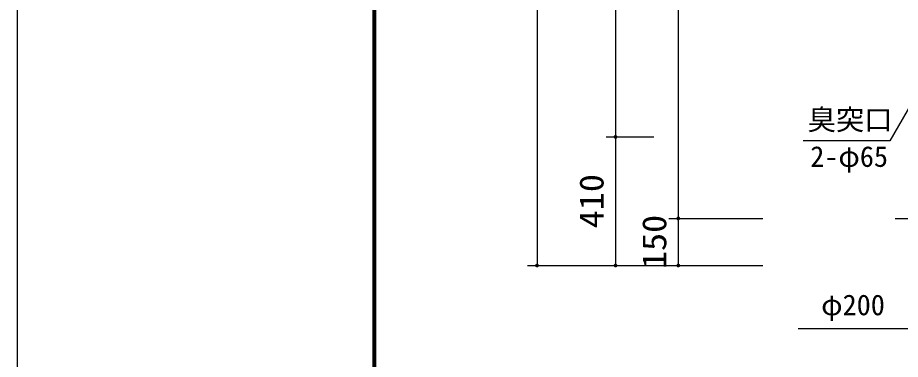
# Model space of a CAD drawing. Units: millimetres, scale not verified. Extents: x -8910 to 8910, y -6308 to 6308.
# Drawn here: x -8910 to -6097, y -377 to 713 of the extents above; entities that cross this region are included whole.
import ezdxf
from ezdxf.enums import TextEntityAlignment as Align

# ---------------------------------------------------------------- set-up
doc = ezdxf.new("R2010")
doc.units = ezdxf.units.MM
doc.header["$LTSCALE"] = 30
doc.linetypes.add('CHAIN2', pattern=[12, 9, -1, 1, -1])
for name, color, linetype, lineweight in [('0-1_製作', 5, 'Continuous', 25), ('0-2_08', 2, 'CHAIN2', 25), ('0-5_空気管', 3, 'Continuous', 25), ('0-A_寸法', 5, 'Continuous', 25), ('0-B_図面枠', 7, 'Continuous', 25), ('0-C_Axis_waku', 7, 'Continuous', 25)]:
    doc.layers.add(name, color=color, linetype=linetype, lineweight=lineweight)
doc.styles.add('ＭＳ ゴシック', font='')
doc.styles.get('ＭＳ ゴシック').set_extended_font_data('MS Gothic')

msp = doc.modelspace()

# ---------------------------------------------------------------- linework, layer by layer
at = {"layer": '0-1_製作', "color": 2}
for p, q in [((-6834.56, 72.42), (-6535.31, 72.42)), ((-7284.56, -77.58), (-6804.56, -77.58)), ((-6834.56, -77.58), (-6535.31, -77.58))]:
    msp.add_line(p, q, dxfattribs=at)
at = {"layer": '0-1_製作'}
for points in [[(-6810.55, 72.79), (-6804.56, 72.42), (-6810.56, 72.42)], [(-6804.56, 72.42), (-6810.51, 71.66), (-6810.56, 72.42)], [(-6810.46, 73.54), (-6804.56, 72.42), (-6810.55, 72.79)], [(-6804.56, 72.42), (-6810.37, 70.92), (-6810.51, 71.66)], [(-6810.27, 74.27), (-6804.56, 72.42), (-6810.46, 73.54)], [(-6804.56, 72.42), (-6810.14, 70.21), (-6810.37, 70.92)], [(-6809.99, 74.97), (-6804.56, 72.42), (-6810.27, 74.27)], [(-6804.56, 72.42), (-6809.82, 69.53), (-6810.14, 70.21)], [(-6809.63, 75.63), (-6804.56, 72.42), (-6809.99, 74.97)], [(-6804.56, 72.42), (-6809.42, 68.89), (-6809.82, 69.53)], [(-6809.18, 76.24), (-6804.56, 72.42), (-6809.63, 75.63)], [(-6804.56, 72.42), (-6808.94, 68.31), (-6809.42, 68.89)], [(-6808.67, 76.79), (-6804.56, 72.42), (-6809.18, 76.24)], [(-6804.56, 72.42), (-6808.39, 67.79), (-6808.94, 68.31)], [(-6808.09, 77.27), (-6804.56, 72.42), (-6808.67, 76.79)], [(-6804.56, 72.42), (-6807.78, 67.35), (-6808.39, 67.79)], [(-6807.45, 77.67), (-6804.56, 72.42), (-6808.09, 77.27)], [(-6804.56, 72.42), (-6807.12, 66.99), (-6807.78, 67.35)], [(-6806.77, 77.99), (-6804.56, 72.42), (-6807.45, 77.67)], [(-6804.56, 72.42), (-6806.42, 66.71), (-6807.12, 66.99)], [(-6806.05, 78.23), (-6804.56, 72.42), (-6806.77, 77.99)], [(-6804.56, 72.42), (-6805.69, 66.52), (-6806.42, 66.71)], [(-6805.31, 78.37), (-6804.56, 72.42), (-6806.05, 78.23)], [(-6804.56, 72.42), (-6804.94, 66.43), (-6805.69, 66.52)], [(-6804.56, 78.42), (-6804.56, 72.42), (-6805.31, 78.37)], [(-6804.56, 72.42), (-6804.56, 66.42), (-6804.94, 66.43)], [(-6804.18, 78.4), (-6804.56, 72.42), (-6804.56, 78.42)], [(-6804.18, 78.4), (-6798.56, 72.42), (-6804.56, 72.42)], [(-6798.56, 72.42), (-6804.56, 66.42), (-6804.56, 72.42)], [(-6798.56, 72.42), (-6803.81, 66.46), (-6804.56, 66.42)], [(-6803.44, 78.31), (-6798.56, 72.42), (-6804.18, 78.4)], [(-6798.56, 72.42), (-6803.07, 66.6), (-6803.81, 66.46)], [(-6802.71, 78.12), (-6798.56, 72.42), (-6803.44, 78.31)], [(-6798.56, 72.42), (-6802.35, 66.84), (-6803.07, 66.6)], [(-6802.01, 77.84), (-6798.56, 72.42), (-6802.71, 78.12)], [(-6798.56, 72.42), (-6801.67, 67.16), (-6802.35, 66.84)], [(-6801.35, 77.48), (-6798.56, 72.42), (-6802.01, 77.84)], [(-6798.56, 72.42), (-6801.04, 67.56), (-6801.67, 67.16)], [(-6800.74, 77.04), (-6798.56, 72.42), (-6801.35, 77.48)], [(-6798.56, 72.42), (-6800.45, 68.04), (-6801.04, 67.56)], [(-6800.19, 76.52), (-6798.56, 72.42), (-6800.74, 77.04)], [(-6798.56, 72.42), (-6799.94, 68.59), (-6800.45, 68.04)], [(-6799.71, 75.94), (-6798.56, 72.42), (-6800.19, 76.52)], [(-6798.56, 72.42), (-6799.5, 69.2), (-6799.94, 68.59)], [(-6799.3, 75.31), (-6798.56, 72.42), (-6799.71, 75.94)], [(-6798.56, 72.42), (-6799.13, 69.86), (-6799.5, 69.2)], [(-6798.98, 74.62), (-6798.56, 72.42), (-6799.3, 75.31)], [(-6798.56, 72.42), (-6798.86, 70.56), (-6799.13, 69.86)], [(-6798.75, 73.91), (-6798.56, 72.42), (-6798.98, 74.62)], [(-6798.56, 72.42), (-6798.67, 71.29), (-6798.86, 70.56)], [(-6798.61, 73.17), (-6798.56, 72.42), (-6798.75, 73.91)], [(-6798.56, 72.42), (-6798.57, 72.04), (-6798.67, 71.29)], [(-7260.55, -77.21), (-7254.56, -77.58), (-7260.56, -77.58)], [(-7254.56, -77.58), (-7260.51, -78.34), (-7260.56, -77.58)], [(-7260.46, -76.46), (-7254.56, -77.58), (-7260.55, -77.21)], [(-7254.56, -77.58), (-7260.37, -79.08), (-7260.51, -78.34)], [(-7260.27, -75.73), (-7254.56, -77.58), (-7260.46, -76.46)], [(-7254.56, -77.58), (-7260.14, -79.79), (-7260.37, -79.08)], [(-7259.99, -75.03), (-7254.56, -77.58), (-7260.27, -75.73)], [(-7254.56, -77.58), (-7259.82, -80.47), (-7260.14, -79.79)], [(-7259.63, -74.37), (-7254.56, -77.58), (-7259.99, -75.03)], [(-7254.56, -77.58), (-7259.42, -81.11), (-7259.82, -80.47)], [(-7259.18, -73.76), (-7254.56, -77.58), (-7259.63, -74.37)], [(-7254.56, -77.58), (-7258.94, -81.69), (-7259.42, -81.11)], [(-7258.67, -73.21), (-7254.56, -77.58), (-7259.18, -73.76)], [(-7254.56, -77.58), (-7258.39, -82.21), (-7258.94, -81.69)], [(-7258.09, -72.73), (-7254.56, -77.58), (-7258.67, -73.21)], [(-7254.56, -77.58), (-7257.78, -82.65), (-7258.39, -82.21)], [(-7257.45, -72.33), (-7254.56, -77.58), (-7258.09, -72.73)], [(-7254.56, -77.58), (-7257.12, -83.01), (-7257.78, -82.65)], [(-7256.77, -72.01), (-7254.56, -77.58), (-7257.45, -72.33)], [(-7254.56, -77.58), (-7256.42, -83.29), (-7257.12, -83.01)], [(-7256.05, -71.77), (-7254.56, -77.58), (-7256.77, -72.01)], [(-7254.56, -77.58), (-7255.69, -83.48), (-7256.42, -83.29)], [(-7255.31, -71.63), (-7254.56, -77.58), (-7256.05, -71.77)], [(-7254.56, -77.58), (-7254.94, -83.57), (-7255.69, -83.48)], [(-7254.56, -71.58), (-7254.56, -77.58), (-7255.31, -71.63)], [(-7254.56, -77.58), (-7254.56, -83.58), (-7254.94, -83.57)], [(-7254.56, -71.58), (-7248.56, -77.58), (-7254.56, -77.58)], [(-7254.18, -71.6), (-7248.56, -77.58), (-7254.56, -71.58)], [(-7254.56, -77.58), (-7253.81, -83.54), (-7254.56, -83.58)], [(-7248.56, -77.58), (-7253.81, -83.54), (-7254.56, -77.58)], [(-7253.44, -71.69), (-7248.56, -77.58), (-7254.18, -71.6)], [(-7248.56, -77.58), (-7253.07, -83.4), (-7253.81, -83.54)], [(-7252.71, -71.88), (-7248.56, -77.58), (-7253.44, -71.69)], [(-7248.56, -77.58), (-7252.35, -83.16), (-7253.07, -83.4)], [(-7252.01, -72.16), (-7248.56, -77.58), (-7252.71, -71.88)], [(-7248.56, -77.58), (-7251.67, -82.84), (-7252.35, -83.16)], [(-7251.35, -72.52), (-7248.56, -77.58), (-7252.01, -72.16)], [(-7248.56, -77.58), (-7251.04, -82.44), (-7251.67, -82.84)], [(-7250.74, -72.96), (-7248.56, -77.58), (-7251.35, -72.52)], [(-7248.56, -77.58), (-7250.45, -81.96), (-7251.04, -82.44)], [(-7250.19, -73.48), (-7248.56, -77.58), (-7250.74, -72.96)], [(-7248.56, -77.58), (-7249.94, -81.41), (-7250.45, -81.96)], [(-7249.71, -74.06), (-7248.56, -77.58), (-7250.19, -73.48)], [(-7248.56, -77.58), (-7249.5, -80.8), (-7249.94, -81.41)], [(-7249.3, -74.69), (-7248.56, -77.58), (-7249.71, -74.06)], [(-7248.56, -77.58), (-7249.13, -80.14), (-7249.5, -80.8)], [(-7248.98, -75.38), (-7248.56, -77.58), (-7249.3, -74.69)], [(-7248.56, -77.58), (-7248.86, -79.44), (-7249.13, -80.14)], [(-7248.75, -76.09), (-7248.56, -77.58), (-7248.98, -75.38)], [(-7248.56, -77.58), (-7248.67, -78.71), (-7248.86, -79.44)], [(-7248.61, -76.83), (-7248.56, -77.58), (-7248.75, -76.09)], [(-7248.56, -77.58), (-7248.57, -77.96), (-7248.67, -78.71)], [(-6810.55, -77.21), (-6804.56, -77.58), (-6810.56, -77.58)], [(-6804.56, -77.58), (-6810.51, -78.34), (-6810.56, -77.58)], [(-6810.46, -76.46), (-6804.56, -77.58), (-6810.55, -77.21)], [(-6804.56, -77.58), (-6810.37, -79.08), (-6810.51, -78.34)], [(-6810.27, -75.73), (-6804.56, -77.58), (-6810.46, -76.46)], [(-6804.56, -77.58), (-6810.14, -79.79), (-6810.37, -79.08)], [(-6809.99, -75.03), (-6804.56, -77.58), (-6810.27, -75.73)], [(-6804.56, -77.58), (-6809.82, -80.47), (-6810.14, -79.79)], [(-6809.63, -74.37), (-6804.56, -77.58), (-6809.99, -75.03)], [(-6804.56, -77.58), (-6809.42, -81.11), (-6809.82, -80.47)], [(-6809.18, -73.76), (-6804.56, -77.58), (-6809.63, -74.37)], [(-6804.56, -77.58), (-6808.94, -81.69), (-6809.42, -81.11)], [(-6808.67, -73.21), (-6804.56, -77.58), (-6809.18, -73.76)], [(-6804.56, -77.58), (-6808.39, -82.21), (-6808.94, -81.69)], [(-6808.09, -72.73), (-6804.56, -77.58), (-6808.67, -73.21)], [(-6804.56, -77.58), (-6807.78, -82.65), (-6808.39, -82.21)], [(-6807.45, -72.33), (-6804.56, -77.58), (-6808.09, -72.73)], [(-6804.56, -77.58), (-6807.12, -83.01), (-6807.78, -82.65)], [(-6806.77, -72.01), (-6804.56, -77.58), (-6807.45, -72.33)], [(-6804.56, -77.58), (-6806.42, -83.29), (-6807.12, -83.01)], [(-6806.05, -71.77), (-6804.56, -77.58), (-6806.77, -72.01)], [(-6804.56, -77.58), (-6805.69, -83.48), (-6806.42, -83.29)], [(-6805.31, -71.63), (-6804.56, -77.58), (-6806.05, -71.77)], [(-6804.56, -77.58), (-6804.94, -83.57), (-6805.69, -83.48)], [(-6804.56, -71.58), (-6804.56, -77.58), (-6805.31, -71.63)], [(-6804.56, -77.58), (-6804.56, -83.58), (-6804.94, -83.57)], [(-6804.56, -71.58), (-6798.56, -77.58), (-6804.56, -77.58)], [(-6804.18, -71.6), (-6798.56, -77.58), (-6804.56, -71.58)], [(-6804.56, -77.58), (-6803.81, -83.54), (-6804.56, -83.58)], [(-6798.56, -77.58), (-6803.81, -83.54), (-6804.56, -77.58)], [(-6803.44, -71.69), (-6798.56, -77.58), (-6804.18, -71.6)], [(-6798.56, -77.58), (-6803.07, -83.4), (-6803.81, -83.54)], [(-6802.71, -71.88), (-6798.56, -77.58), (-6803.44, -71.69)], [(-6798.56, -77.58), (-6802.35, -83.16), (-6803.07, -83.4)], [(-6802.01, -72.16), (-6798.56, -77.58), (-6802.71, -71.88)], [(-6798.56, -77.58), (-6801.67, -82.84), (-6802.35, -83.16)], [(-6801.35, -72.52), (-6798.56, -77.58), (-6802.01, -72.16)], [(-6798.56, -77.58), (-6801.04, -82.44), (-6801.67, -82.84)], [(-6800.74, -72.96), (-6798.56, -77.58), (-6801.35, -72.52)], [(-6798.56, -77.58), (-6800.45, -81.96), (-6801.04, -82.44)], [(-6800.19, -73.48), (-6798.56, -77.58), (-6800.74, -72.96)], [(-6798.56, -77.58), (-6799.94, -81.41), (-6800.45, -81.96)], [(-6799.71, -74.06), (-6798.56, -77.58), (-6800.19, -73.48)], [(-6798.56, -77.58), (-6799.5, -80.8), (-6799.94, -81.41)], [(-6799.3, -74.69), (-6798.56, -77.58), (-6799.71, -74.06)], [(-6798.56, -77.58), (-6799.13, -80.14), (-6799.5, -80.8)], [(-6798.98, -75.38), (-6798.56, -77.58), (-6799.3, -74.69)], [(-6798.56, -77.58), (-6798.86, -79.44), (-6799.13, -80.14)], [(-6798.75, -76.09), (-6798.56, -77.58), (-6798.98, -75.38)], [(-6798.56, -77.58), (-6798.67, -78.71), (-6798.86, -79.44)], [(-6798.61, -76.83), (-6798.56, -77.58), (-6798.75, -76.09)], [(-6798.56, -77.58), (-6798.57, -77.96), (-6798.67, -78.71)]]:
    msp.add_solid(points, dxfattribs=at)
at = {"layer": '0-2_08'}
msp.add_line((-6113.24, 72.42), (-5713.24, 72.42), dxfattribs=at)
at = {"layer": '0-2_08', "color": 4, "linetype": 'Continuous'}
msp.add_lwpolyline([(-5913.24, -27.58), (-6061.23, -279.59), (-6422.92, -279.59)], dxfattribs=at)
at = {"layer": '0-5_空気管', "color": 2}
for p, q in [((-7254.56, 1762.42), (-7254.56, -77.58)), ((-6804.56, 1612.42), (-6804.56, 72.42)), ((-6804.56, 72.42), (-6804.56, -77.58))]:
    msp.add_line(p, q, dxfattribs=at)
at = {"layer": '0-5_空気管'}
for p, q in [((-5915.84, 691.69), (-6130.59, 319.73)), ((-6130.59, 319.73), (-6407, 319.73))]:
    msp.add_line(p, q, dxfattribs=at)
at = {"layer": '0-A_寸法', "color": 2}
for p, q in [((-7004.56, 1352.42), (-7004.56, 332.42)), ((-7034.56, 332.42), (-6882.51, 332.42)), ((-7004.56, 332.42), (-7004.56, -77.58)), ((-7034.56, -77.58), (-6804.56, -77.58))]:
    msp.add_line(p, q, dxfattribs=at)
at = {"layer": '0-A_寸法'}
for points in [[(-7007.45, 337.67), (-7004.56, 332.42), (-7008.09, 337.27)], [(-7006.77, 337.99), (-7004.56, 332.42), (-7007.45, 337.67)], [(-7006.05, 338.23), (-7004.56, 332.42), (-7006.77, 337.99)], [(-7005.31, 338.37), (-7004.56, 332.42), (-7006.05, 338.23)], [(-7004.56, 338.42), (-7004.56, 332.42), (-7005.31, 338.37)], [(-7004.18, 338.4), (-7004.56, 332.42), (-7004.56, 338.42)], [(-7004.18, 338.4), (-6998.56, 332.42), (-7004.56, 332.42)], [(-7003.44, 338.31), (-6998.56, 332.42), (-7004.18, 338.4)], [(-7002.71, 338.12), (-6998.56, 332.42), (-7003.44, 338.31)], [(-7002.01, 337.84), (-6998.56, 332.42), (-7002.71, 338.12)], [(-7001.35, 337.48), (-6998.56, 332.42), (-7002.01, 337.84)], [(-7010.46, 333.54), (-7010.56, 332.42), (-7010.55, 332.79)], [(-7010.46, 333.54), (-7004.56, 332.42), (-7010.56, 332.42)], [(-7004.56, 332.42), (-7010.51, 331.66), (-7010.56, 332.42)], [(-7004.56, 332.42), (-7010.37, 330.92), (-7010.51, 331.66)], [(-7010.27, 334.27), (-7004.56, 332.42), (-7010.46, 333.54)], [(-7004.56, 332.42), (-7010.14, 330.21), (-7010.37, 330.92)], [(-7009.99, 334.97), (-7004.56, 332.42), (-7010.27, 334.27)], [(-7004.56, 332.42), (-7009.82, 329.53), (-7010.14, 330.21)], [(-7009.63, 335.63), (-7004.56, 332.42), (-7009.99, 334.97)], [(-7004.56, 332.42), (-7009.42, 328.89), (-7009.82, 329.53)], [(-7009.18, 336.24), (-7004.56, 332.42), (-7009.63, 335.63)], [(-7004.56, 332.42), (-7008.94, 328.31), (-7009.42, 328.89)], [(-7008.67, 336.79), (-7004.56, 332.42), (-7009.18, 336.24)], [(-7004.56, 332.42), (-7008.39, 327.79), (-7008.94, 328.31)], [(-7008.09, 337.27), (-7004.56, 332.42), (-7008.67, 336.79)], [(-7004.56, 332.42), (-7007.78, 327.35), (-7008.39, 327.79)], [(-7004.56, 332.42), (-7007.12, 326.99), (-7007.78, 327.35)], [(-7004.56, 332.42), (-7006.42, 326.71), (-7007.12, 326.99)], [(-7004.56, 332.42), (-7005.69, 326.52), (-7006.42, 326.71)], [(-7004.56, 332.42), (-7004.94, 326.43), (-7005.69, 326.52)], [(-7004.56, 332.42), (-7004.56, 326.42), (-7004.94, 326.43)], [(-6998.56, 332.42), (-7004.56, 326.42), (-7004.56, 332.42)], [(-6998.56, 332.42), (-7003.81, 326.46), (-7004.56, 326.42)], [(-6998.56, 332.42), (-7003.07, 326.6), (-7003.81, 326.46)], [(-6998.56, 332.42), (-7002.35, 326.84), (-7003.07, 326.6)], [(-6998.56, 332.42), (-7001.67, 327.16), (-7002.35, 326.84)], [(-6998.56, 332.42), (-7001.04, 327.56), (-7001.67, 327.16)], [(-7000.74, 337.04), (-6998.56, 332.42), (-7001.35, 337.48)], [(-6998.56, 332.42), (-7000.45, 328.04), (-7001.04, 327.56)], [(-7000.19, 336.52), (-6998.56, 332.42), (-7000.74, 337.04)], [(-6998.56, 332.42), (-6999.94, 328.59), (-7000.45, 328.04)], [(-6999.71, 335.94), (-6998.56, 332.42), (-7000.19, 336.52)], [(-6998.56, 332.42), (-6999.5, 329.2), (-6999.94, 328.59)], [(-6999.3, 335.31), (-6998.56, 332.42), (-6999.71, 335.94)], [(-6998.56, 332.42), (-6999.13, 329.86), (-6999.5, 329.2)], [(-6998.98, 334.62), (-6998.56, 332.42), (-6999.3, 335.31)], [(-6998.56, 332.42), (-6998.86, 330.56), (-6999.13, 329.86)], [(-6998.75, 333.91), (-6998.56, 332.42), (-6998.98, 334.62)], [(-6998.56, 332.42), (-6998.67, 331.29), (-6998.86, 330.56)], [(-6998.61, 333.17), (-6998.56, 332.42), (-6998.75, 333.91)], [(-6998.56, 332.42), (-6998.57, 332.04), (-6998.67, 331.29)], [(-7010.55, -77.21), (-7004.56, -77.58), (-7010.56, -77.58)], [(-7004.56, -77.58), (-7010.51, -78.34), (-7010.56, -77.58)], [(-7010.46, -76.46), (-7004.56, -77.58), (-7010.55, -77.21)], [(-7004.56, -77.58), (-7010.37, -79.08), (-7010.51, -78.34)], [(-7010.27, -75.73), (-7004.56, -77.58), (-7010.46, -76.46)], [(-7004.56, -77.58), (-7010.14, -79.79), (-7010.37, -79.08)], [(-7009.99, -75.03), (-7004.56, -77.58), (-7010.27, -75.73)], [(-7004.56, -77.58), (-7009.82, -80.47), (-7010.14, -79.79)], [(-7009.63, -74.37), (-7004.56, -77.58), (-7009.99, -75.03)], [(-7004.56, -77.58), (-7009.42, -81.11), (-7009.82, -80.47)], [(-7009.18, -73.76), (-7004.56, -77.58), (-7009.63, -74.37)], [(-7004.56, -77.58), (-7008.94, -81.69), (-7009.42, -81.11)], [(-7008.67, -73.21), (-7004.56, -77.58), (-7009.18, -73.76)], [(-7004.56, -77.58), (-7008.39, -82.21), (-7008.94, -81.69)], [(-7008.09, -72.73), (-7004.56, -77.58), (-7008.67, -73.21)], [(-7004.56, -77.58), (-7007.78, -82.65), (-7008.39, -82.21)], [(-7007.45, -72.33), (-7004.56, -77.58), (-7008.09, -72.73)], [(-7004.56, -77.58), (-7007.12, -83.01), (-7007.78, -82.65)], [(-7006.77, -72.01), (-7004.56, -77.58), (-7007.45, -72.33)], [(-7004.56, -77.58), (-7006.42, -83.29), (-7007.12, -83.01)], [(-7006.05, -71.77), (-7004.56, -77.58), (-7006.77, -72.01)], [(-7004.56, -77.58), (-7005.69, -83.48), (-7006.42, -83.29)], [(-7005.31, -71.63), (-7004.56, -77.58), (-7006.05, -71.77)], [(-7004.56, -77.58), (-7004.94, -83.57), (-7005.69, -83.48)], [(-7004.56, -71.58), (-7004.56, -77.58), (-7005.31, -71.63)], [(-7004.56, -77.58), (-7004.56, -83.58), (-7004.94, -83.57)], [(-7004.56, -71.58), (-6998.56, -77.58), (-7004.56, -77.58)], [(-7004.18, -71.6), (-6998.56, -77.58), (-7004.56, -71.58)], [(-7004.56, -77.58), (-7003.81, -83.54), (-7004.56, -83.58)], [(-6998.56, -77.58), (-7003.81, -83.54), (-7004.56, -77.58)], [(-7003.44, -71.69), (-6998.56, -77.58), (-7004.18, -71.6)], [(-6998.56, -77.58), (-7003.07, -83.4), (-7003.81, -83.54)], [(-7002.71, -71.88), (-6998.56, -77.58), (-7003.44, -71.69)], [(-6998.56, -77.58), (-7002.35, -83.16), (-7003.07, -83.4)], [(-7002.01, -72.16), (-6998.56, -77.58), (-7002.71, -71.88)], [(-6998.56, -77.58), (-7001.67, -82.84), (-7002.35, -83.16)], [(-7001.35, -72.52), (-6998.56, -77.58), (-7002.01, -72.16)], [(-6998.56, -77.58), (-7001.04, -82.44), (-7001.67, -82.84)], [(-7000.74, -72.96), (-6998.56, -77.58), (-7001.35, -72.52)], [(-6998.56, -77.58), (-7000.45, -81.96), (-7001.04, -82.44)], [(-7000.19, -73.48), (-6998.56, -77.58), (-7000.74, -72.96)], [(-6998.56, -77.58), (-6999.94, -81.41), (-7000.45, -81.96)], [(-6999.71, -74.06), (-6998.56, -77.58), (-7000.19, -73.48)], [(-6998.56, -77.58), (-6999.5, -80.8), (-6999.94, -81.41)], [(-6999.3, -74.69), (-6998.56, -77.58), (-6999.71, -74.06)], [(-6998.56, -77.58), (-6999.13, -80.14), (-6999.5, -80.8)], [(-6998.98, -75.38), (-6998.56, -77.58), (-6999.3, -74.69)], [(-6998.56, -77.58), (-6998.86, -79.44), (-6999.13, -80.14)], [(-6998.75, -76.09), (-6998.56, -77.58), (-6998.98, -75.38)], [(-6998.56, -77.58), (-6998.67, -78.71), (-6998.86, -79.44)], [(-6998.61, -76.83), (-6998.56, -77.58), (-6998.75, -76.09)], [(-6998.56, -77.58), (-6998.57, -77.96), (-6998.67, -78.71)]]:
    msp.add_solid(points, dxfattribs=at)
at = {"layer": '0-B_図面枠'}
msp.add_lwpolyline([(-8910, -6307.5), (-8910, 6307.5), (8910, 6307.5), (8910, -6307.5)], close=True, dxfattribs=at)
at = {"layer": '0-C_Axis_waku'}
for p, q in [((-7778.4, 5769.9), (-7778.4, -5814.9)), ((-7777.8, 5769.3), (-7777.8, -5814.3)), ((-7777.2, 5768.7), (-7777.2, -5813.7)), ((-7776.6, 5768.1), (-7776.6, -5813.1)), ((-7776, 5767.5), (-7776, -5812.5)), ((-7775.4, 5766.9), (-7775.4, -5811.9)), ((-7774.8, 5766.3), (-7774.8, -5811.3)), ((-7774.2, 5765.7), (-7774.2, -5810.7)), ((-7773.6, 5765.1), (-7773.6, -5810.1)), ((-7773, 5764.5), (-7773, -5809.5)), ((-7772.4, 5763.9), (-7772.4, -5808.9)), ((-7771.8, 5763.3), (-7771.8, -5808.3)), ((-7771.2, 5762.7), (-7771.2, -5807.7)), ((-7770.6, 5762.1), (-7770.6, -5807.1)), ((-7770, 5761.5), (-7770, -5806.5))]:
    msp.add_line(p, q, dxfattribs=at)

# ---------------------------------------------------------------- texts
at = {"layer": '0-1_製作', "color": 4, "style": 'ＭＳ ゴシック', "width": 1.1}
msp.add_text('150', height=76.98, rotation=90, dxfattribs=at).set_placement((-6819.56, -88.83), align=Align.BOTTOM_LEFT)
at = {"layer": '0-2_08', "color": 4, "style": 'ＭＳ ゴシック'}
msp.add_text('φ200', height=65.98, dxfattribs=at).set_placement((-6348.99, -255.97), align=Align.BOTTOM_LEFT)
at = {"layer": '0-5_空気管', "color": 4, "style": 'ＭＳ ゴシック'}
for s, p in [('臭突口', (-6392, 334.73)), ('2-φ65', (-6383.87, 217.09))]:
    msp.add_text(s, height=65.98, dxfattribs=at).set_placement(p, align=Align.BOTTOM_LEFT)
at = {"layer": '0-A_寸法', "color": 4, "style": 'ＭＳ ゴシック', "width": 1.1}
msp.add_text('410', height=76.98, rotation=90, dxfattribs=at).set_placement((-7019.56, 41.17), align=Align.BOTTOM_LEFT)

doc.saveas('drawing.dxf')
